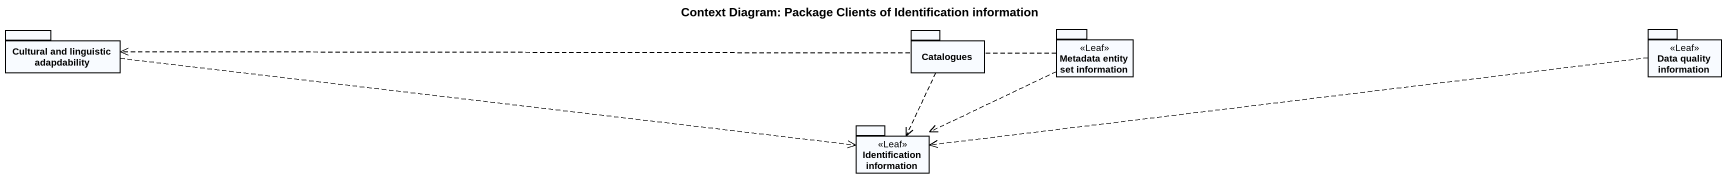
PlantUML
@startuml
title Context Diagram: Package Clients of Identification information
package "Cultural and linguistic adapdability" as Cultural_and_linguistic {
}
package Catalogues {
}
package "Metadata entity set information" as Metadata_entity_set <<Leaf>> {
}
package "Data quality information" as Data_quality_information <<Leaf>> {
}
package "Identification information" as Identification_information <<Leaf>> {
}
Cultural_and_linguistic .right.> Identification_information
Catalogues ..> Identification_information
Metadata_entity_set .left.> Cultural_and_linguistic
Metadata_entity_set .left.> Identification_information
Data_quality_information .left.> Identification_information
@enduml
